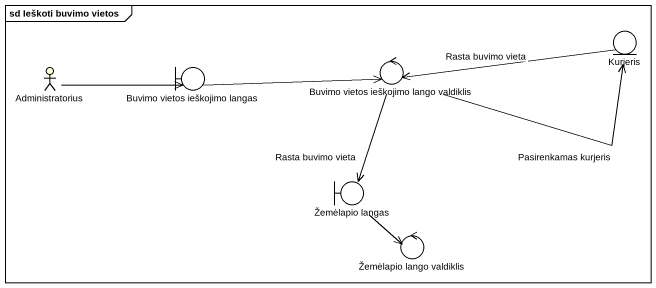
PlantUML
@startuml
mainframe sd Ieškoti buvimo vietos
entity Kurjeris
actor Administratorius #FFFFCC
boundary "Buvimo vietos ieškojimo langas" as Buvimo_vietos_ieškojimo
control "Buvimo vietos ieškojimo lango valdiklis" as Buvimo_vietos_ieškojimo_2
boundary "Žemėlapio langas" as Žemėlapio_langas
control "Žemėlapio lango valdiklis" as Žemėlapio_lango_valdiklis
Kurjeris -left-> Buvimo_vietos_ieškojimo_2 : Rasta buvimo vieta
Administratorius -right-> Buvimo_vietos_ieškojimo
Buvimo_vietos_ieškojimo -right-> Buvimo_vietos_ieškojimo_2
Buvimo_vietos_ieškojimo_2 -right-> Kurjeris : Pasirenkamas kurjeris
Buvimo_vietos_ieškojimo_2 --> Žemėlapio_langas : Rasta buvimo vieta
Žemėlapio_langas --> Žemėlapio_lango_valdiklis
@enduml
